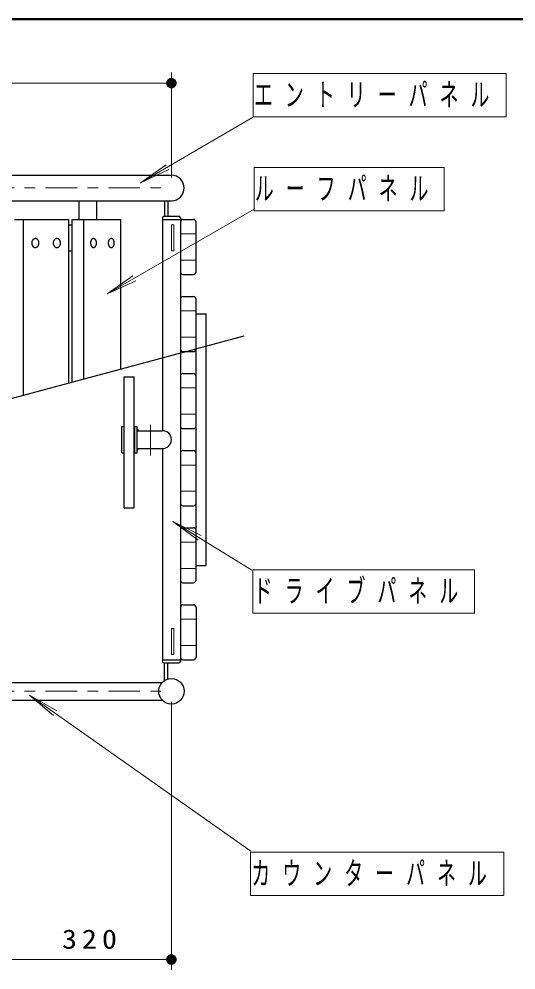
# Model space of a CAD drawing. Units: millimetres on the paper, scale 1:20. Extents: x -365 to 0, y -5 to 257.
# Drawn here: x -290.5 to -243.1, y 166.3 to 257 of the extents above; entities that cross this region are included whole.
import ezdxf

# ---------------------------------------------------------------- set-up
doc = ezdxf.new("R2010")
doc.units = ezdxf.units.MM
doc.linetypes.add('USER1', pattern=[4.5, 2.5, -2])
doc.linetypes.add('USER2', pattern=[6, 3, -1, 1, -1])
doc.layers.add('LY_1', color=7, linetype='Continuous', lineweight=25)
doc.styles.add('ＭＳ ゴシック', font='')
doc.styles.get('ＭＳ ゴシック').set_extended_font_data('MS Gothic')

# ---------------------------------------------------------------- blocks, each defined once
blk = doc.blocks.new('filled_dot')
at = {"color": 0, "linetype": 'Continuous', "lineweight": -2, "const_width": 1.25}
blk.add_lwpolyline([(-0.625, 0, 1), (0.625, 0, 1)], format="xyb", close=True, dxfattribs=at)

msp = doc.modelspace()

# ---------------------------------------------------------------- linework, layer by layer
at = {"layer": 'LY_1', "lineweight": 50}
msp.add_line((0, 257), (-365, 257), dxfattribs=at)
at = {"layer": 'LY_1', "lineweight": 13}
for p, q in [((-276.005, 241.884), (-276.005, 251.884)), ((-268.206, 251.802), (-268.206, 247.662)), ((-244.066, 251.802), (-268.206, 251.802)), ((-244.066, 247.662), (-244.066, 251.802)), ((-336.005, 250.884), (-276.005, 250.884)), ((-278.968, 241.362), (-268.115, 247.692)), ((-268.206, 247.662), (-244.066, 247.662)), ((-278.968, 241.362), (-276.519, 243.093)), ((-278.968, 241.362), (-276.255, 242.642)), ((-268.116, 242.848), (-268.116, 238.708)), ((-249.976, 242.848), (-268.116, 242.848)), ((-249.976, 238.708), (-249.976, 242.848)), ((-282.137, 230.776), (-268.115, 238.85)), ((-268.116, 238.708), (-249.976, 238.708)), ((-282.137, 230.776), (-279.677, 232.494)), ((-282.137, 230.776), (-279.416, 232.041)), ((-275.864, 209.085), (-273.461, 207.29)), ((-275.864, 209.085), (-273.185, 207.735)), ((-275.864, 209.085), (-268.335, 204.424)), ((-268.23, 204.468), (-268.23, 200.328)), ((-247.09, 204.468), (-268.23, 204.468)), ((-247.09, 200.328), (-247.09, 204.468)), ((-268.23, 200.328), (-247.09, 200.328)), ((-289.534, 192.523), (-287.244, 190.585)), ((-289.534, 192.523), (-286.942, 191.012)), ((-289.534, 192.523), (-268.43, 177.621)), ((-276.005, 191.884), (-276.005, 166.302)), ((-268.449, 177.532), (-268.449, 173.392)), ((-244.309, 177.532), (-268.449, 177.532)), ((-244.309, 173.392), (-244.309, 177.532)), ((-268.449, 173.392), (-244.309, 173.392)), ((-276.005, 167.302), (-292.005, 167.302))]:
    msp.add_line(p, q, dxfattribs=at)
at = {"layer": 'LY_1'}
for p, q in [((-336.005, 242.099), (-276.005, 242.099)), ((-336.005, 239.669), (-276.005, 239.669)), ((-284.807, 237.884), (-284.807, 239.669)), ((-283.134, 237.884), (-283.134, 239.669)), ((-276.655, 239.669), (-276.655, 238.184)), ((-276.355, 239.669), (-276.355, 238.184)), ((-290.97, 237.884), (-285.799, 237.884)), ((-290.117, 221.141), (-290.117, 237.884)), ((-285.799, 222.298), (-285.799, 237.884)), ((-285.469, 222.386), (-285.469, 237.884)), ((-285.469, 237.884), (-280.819, 237.884)), ((-284.362, 222.683), (-284.362, 237.884)), ((-280.819, 223.632), (-280.819, 237.884)), ((-276.855, 238.034), (-276.855, 217.734)), ((-276.855, 237.884), (-275.155, 237.884)), ((-276.705, 238.184), (-275.305, 238.184)), ((-275.155, 238.034), (-275.155, 195.734)), ((-274.905, 237.884), (-273.905, 237.884)), ((-273.655, 232.884), (-273.655, 237.634)), ((-285.799, 237.384), (-285.469, 237.384)), ((-285.799, 234.884), (-285.469, 234.884)), ((-274.905, 232.634), (-273.905, 232.634)), ((-274.905, 230.534), (-273.905, 230.534)), ((-273.655, 203.484), (-273.655, 230.284)), ((-273.655, 228.884), (-272.705, 228.884)), ((-272.705, 204.884), (-272.705, 228.884)), ((-342.411, 207.129), (-269.069, 226.781)), ((-274.905, 225.284), (-273.905, 225.284)), ((-274.905, 223.184), (-273.905, 223.184)), ((-280.505, 222.884), (-279.555, 222.884)), ((-280.505, 210.384), (-280.505, 222.884)), ((-279.555, 210.384), (-279.555, 222.884)), ((-280.73, 215.634), (-280.73, 218.134)), ((-280.73, 218.134), (-280.505, 218.134)), ((-279.505, 215.634), (-279.505, 218.134)), ((-279.505, 218.134), (-279.28, 218.134)), ((-279.28, 215.634), (-279.28, 218.134)), ((-279.13, 217.734), (-279.28, 217.884)), ((-279.28, 217.734), (-276.855, 217.734)), ((-274.905, 217.934), (-273.905, 217.934)), ((-279.13, 216.034), (-279.28, 215.884)), ((-279.28, 216.034), (-276.855, 216.034)), ((-276.855, 216.034), (-276.855, 195.734)), ((-280.73, 215.634), (-280.505, 215.634)), ((-279.505, 215.634), (-279.28, 215.634)), ((-274.905, 215.834), (-273.905, 215.834)), ((-274.905, 210.584), (-273.905, 210.584)), ((-280.505, 210.384), (-279.555, 210.384)), ((-274.905, 208.484), (-273.905, 208.484)), ((-273.655, 204.884), (-272.705, 204.884)), ((-274.905, 203.234), (-273.905, 203.234)), ((-274.905, 201.134), (-273.905, 201.134)), ((-273.655, 200.884), (-273.655, 196.134)), ((-276.855, 195.884), (-275.155, 195.884)), ((-276.705, 195.584), (-275.305, 195.584)), ((-276.655, 193.91), (-276.655, 195.584)), ((-276.355, 194.047), (-276.355, 195.584)), ((-274.905, 195.884), (-273.905, 195.884)), ((-335.137, 193.734), (-276.873, 193.734)), ((-335.137, 192.034), (-276.873, 192.034))]:
    msp.add_line(p, q, dxfattribs=at)
at = {"layer": 'LY_1', "linetype": 'USER2', "lineweight": 13}
for p, q in [((-336.005, 240.884), (-276.005, 240.884)), ((-275.155, 236.509), (-273.655, 236.509)), ((-275.155, 234.009), (-273.655, 234.009)), ((-275.155, 229.159), (-273.655, 229.159)), ((-275.155, 226.659), (-273.655, 226.659)), ((-275.155, 221.809), (-273.655, 221.809)), ((-275.155, 219.309), (-273.655, 219.309)), ((-278.005, 215.371), (-278.005, 218.311)), ((-279.555, 217.564), (-279.505, 217.564)), ((-279.555, 216.204), (-279.505, 216.204)), ((-275.155, 214.459), (-273.655, 214.459)), ((-275.155, 211.959), (-273.655, 211.959)), ((-275.155, 207.109), (-273.655, 207.109)), ((-275.155, 204.609), (-273.655, 204.609)), ((-275.155, 199.759), (-273.655, 199.759)), ((-275.155, 197.259), (-273.655, 197.259)), ((-336.005, 192.884), (-276.005, 192.884))]:
    msp.add_line(p, q, dxfattribs=at)
at = {"layer": 'LY_1', "linetype": 'USER1', "lineweight": 13}
for p, q in [((-276.005, 237.384), (-276.005, 234.884)), ((-276.005, 237.384), (-275.78, 237.384)), ((-275.78, 237.384), (-275.78, 234.884)), ((-276.005, 234.884), (-275.78, 234.884)), ((-276.005, 198.884), (-275.78, 198.884)), ((-276.005, 196.384), (-276.005, 198.884)), ((-275.78, 196.384), (-275.78, 198.884)), ((-276.005, 196.384), (-275.78, 196.384))]:
    msp.add_line(p, q, dxfattribs=at)
at = {"layer": 'LY_1'}
for points in [[(-288.986, 236.059), (-289.017, 236.057), (-289.047, 236.052), (-289.076, 236.044), (-289.105, 236.033), (-289.133, 236.019), (-289.16, 236.002), (-289.186, 235.982), (-289.21, 235.959), (-289.232, 235.934), (-289.253, 235.907), (-289.271, 235.877), (-289.288, 235.846), (-289.302, 235.813), (-289.313, 235.779), (-289.322, 235.744), (-289.329, 235.708), (-289.333, 235.671), (-289.334, 235.634), (-289.333, 235.597), (-289.329, 235.56), (-289.322, 235.524), (-289.313, 235.488), (-289.302, 235.454), (-289.288, 235.421), (-289.271, 235.39), (-289.253, 235.361), (-289.232, 235.333), (-289.21, 235.308), (-289.186, 235.286), (-289.16, 235.266), (-289.133, 235.249), (-289.105, 235.234), (-289.076, 235.223), (-289.047, 235.215), (-289.017, 235.21), (-288.986, 235.209), (-288.956, 235.21), (-288.926, 235.215), (-288.896, 235.223), (-288.867, 235.234), (-288.839, 235.249), (-288.812, 235.266), (-288.787, 235.286), (-288.762, 235.308), (-288.74, 235.333), (-288.72, 235.361), (-288.701, 235.39), (-288.685, 235.421), (-288.671, 235.454), (-288.659, 235.488), (-288.65, 235.524), (-288.643, 235.56), (-288.639, 235.597), (-288.638, 235.634), (-288.639, 235.671), (-288.643, 235.708), (-288.65, 235.744), (-288.659, 235.779), (-288.671, 235.813), (-288.685, 235.846), (-288.701, 235.877), (-288.72, 235.907), (-288.74, 235.934), (-288.762, 235.959), (-288.787, 235.982), (-288.812, 236.002), (-288.839, 236.019), (-288.867, 236.033), (-288.896, 236.044), (-288.926, 236.052), (-288.956, 236.057)], [(-286.93, 236.059), (-286.96, 236.057), (-286.991, 236.052), (-287.02, 236.044), (-287.049, 236.033), (-287.077, 236.019), (-287.104, 236.002), (-287.13, 235.982), (-287.154, 235.959), (-287.176, 235.934), (-287.197, 235.907), (-287.215, 235.877), (-287.232, 235.846), (-287.246, 235.813), (-287.257, 235.779), (-287.266, 235.744), (-287.273, 235.708), (-287.277, 235.671), (-287.278, 235.634), (-287.277, 235.597), (-287.273, 235.56), (-287.266, 235.524), (-287.257, 235.488), (-287.246, 235.454), (-287.232, 235.421), (-287.215, 235.39), (-287.197, 235.361), (-287.176, 235.333), (-287.154, 235.308), (-287.13, 235.286), (-287.104, 235.266), (-287.077, 235.249), (-287.049, 235.234), (-287.02, 235.223), (-286.991, 235.215), (-286.96, 235.21), (-286.93, 235.209), (-286.9, 235.21), (-286.87, 235.215), (-286.84, 235.223), (-286.811, 235.234), (-286.783, 235.249), (-286.756, 235.266), (-286.73, 235.286), (-286.706, 235.308), (-286.684, 235.333), (-286.663, 235.361), (-286.645, 235.39), (-286.629, 235.421), (-286.615, 235.454), (-286.603, 235.488), (-286.594, 235.524), (-286.587, 235.56), (-286.583, 235.597), (-286.582, 235.634), (-286.583, 235.671), (-286.587, 235.708), (-286.594, 235.744), (-286.603, 235.779), (-286.615, 235.813), (-286.629, 235.846), (-286.645, 235.877), (-286.663, 235.907), (-286.684, 235.934), (-286.706, 235.959), (-286.73, 235.982), (-286.756, 236.002), (-286.783, 236.019), (-286.811, 236.033), (-286.84, 236.044), (-286.87, 236.052), (-286.9, 236.057)], [(-283.434, 236.059), (-283.459, 236.057), (-283.483, 236.052), (-283.507, 236.044), (-283.531, 236.033), (-283.554, 236.019), (-283.576, 236.002), (-283.597, 235.982), (-283.617, 235.959), (-283.635, 235.934), (-283.652, 235.907), (-283.667, 235.877), (-283.68, 235.846), (-283.692, 235.813), (-283.701, 235.779), (-283.709, 235.744), (-283.714, 235.708), (-283.717, 235.671), (-283.718, 235.634), (-283.717, 235.597), (-283.714, 235.56), (-283.709, 235.524), (-283.701, 235.488), (-283.692, 235.454), (-283.68, 235.421), (-283.667, 235.39), (-283.652, 235.361), (-283.635, 235.333), (-283.617, 235.308), (-283.597, 235.286), (-283.576, 235.266), (-283.554, 235.249), (-283.531, 235.234), (-283.507, 235.223), (-283.483, 235.215), (-283.459, 235.21), (-283.434, 235.209), (-283.409, 235.21), (-283.384, 235.215), (-283.36, 235.223), (-283.337, 235.234), (-283.314, 235.249), (-283.292, 235.266), (-283.271, 235.286), (-283.251, 235.308), (-283.233, 235.333), (-283.216, 235.361), (-283.201, 235.39), (-283.188, 235.421), (-283.176, 235.454), (-283.167, 235.488), (-283.159, 235.524), (-283.154, 235.56), (-283.151, 235.597), (-283.149, 235.634), (-283.151, 235.671), (-283.154, 235.708), (-283.159, 235.744), (-283.167, 235.779), (-283.176, 235.813), (-283.188, 235.846), (-283.201, 235.877), (-283.216, 235.907), (-283.233, 235.934), (-283.251, 235.959), (-283.271, 235.982), (-283.292, 236.002), (-283.314, 236.019), (-283.337, 236.033), (-283.36, 236.044), (-283.384, 236.052), (-283.409, 236.057)], [(-281.747, 236.059), (-281.772, 236.057), (-281.796, 236.052), (-281.821, 236.044), (-281.844, 236.033), (-281.867, 236.019), (-281.889, 236.002), (-281.91, 235.982), (-281.93, 235.959), (-281.948, 235.934), (-281.965, 235.907), (-281.98, 235.877), (-281.993, 235.846), (-282.005, 235.813), (-282.014, 235.779), (-282.022, 235.744), (-282.027, 235.708), (-282.03, 235.671), (-282.031, 235.634), (-282.03, 235.597), (-282.027, 235.56), (-282.022, 235.524), (-282.014, 235.488), (-282.005, 235.454), (-281.993, 235.421), (-281.98, 235.39), (-281.965, 235.361), (-281.948, 235.333), (-281.93, 235.308), (-281.91, 235.286), (-281.889, 235.266), (-281.867, 235.249), (-281.844, 235.234), (-281.821, 235.223), (-281.796, 235.215), (-281.772, 235.21), (-281.747, 235.209), (-281.722, 235.21), (-281.698, 235.215), (-281.673, 235.223), (-281.65, 235.234), (-281.627, 235.249), (-281.605, 235.266), (-281.584, 235.286), (-281.564, 235.308), (-281.546, 235.333), (-281.529, 235.361), (-281.514, 235.39), (-281.501, 235.421), (-281.489, 235.454), (-281.48, 235.488), (-281.472, 235.524), (-281.467, 235.56), (-281.464, 235.597), (-281.463, 235.634), (-281.464, 235.671), (-281.467, 235.708), (-281.472, 235.744), (-281.48, 235.779), (-281.489, 235.813), (-281.501, 235.846), (-281.514, 235.877), (-281.529, 235.907), (-281.546, 235.934), (-281.564, 235.959), (-281.584, 235.982), (-281.605, 236.002), (-281.627, 236.019), (-281.65, 236.033), (-281.673, 236.044), (-281.698, 236.052), (-281.722, 236.057)]]:
    msp.add_lwpolyline(points, close=True, dxfattribs=at)
msp.add_circle((-276.005, 192.884), 1.215, dxfattribs=at)
for centre, radius, start, end in [((-276.005, 240.884), 1.215, 270, 90), ((-276.705, 238.034), 0.15, 90, 180), ((-275.305, 238.034), 0.15, 0, 90), ((-274.905, 237.634), 0.25, 90, 180), ((-273.905, 237.634), 0.25, 0, 90), ((-274.905, 232.884), 0.25, 180, 270), ((-273.905, 232.884), 0.25, 270, 0), ((-274.905, 230.284), 0.25, 90, 180), ((-273.905, 230.284), 0.25, 0, 90), ((-274.905, 225.534), 0.25, 180, 270), ((-273.905, 225.534), 0.25, 270, 0), ((-274.905, 222.934), 0.25, 90, 180), ((-273.905, 222.934), 0.25, 0, 90), ((-276.855, 216.884), 0.85, 270, 90), ((-274.905, 218.184), 0.25, 180, 270), ((-273.905, 218.184), 0.25, 270, 0), ((-274.905, 215.584), 0.25, 90, 180), ((-273.905, 215.584), 0.25, 0, 90), ((-274.905, 210.834), 0.25, 180, 270), ((-273.905, 210.834), 0.25, 270, 0), ((-274.905, 208.234), 0.25, 90, 180), ((-273.905, 208.234), 0.25, 0, 90), ((-274.905, 203.484), 0.25, 180, 270), ((-273.905, 203.484), 0.25, 270, 0), ((-274.905, 200.884), 0.25, 90, 180), ((-273.905, 200.884), 0.25, 0, 90), ((-274.905, 196.134), 0.25, 180, 270), ((-273.905, 196.134), 0.25, 270, 0), ((-276.705, 195.734), 0.15, 180, 270), ((-275.305, 195.734), 0.15, 270, 0)]:
    msp.add_arc(centre, radius, start, end, dxfattribs=at)

# ---------------------------------------------------------------- block references
at = {"layer": 'LY_1', "lineweight": 13, "xscale": 0.4, "yscale": 0.4, "rotation": 180}
for p in [(-276.005, 250.884), (-276.005, 167.302)]:
    msp.add_blockref('filled_dot', p, dxfattribs=at)

# ---------------------------------------------------------------- texts
at = {"layer": 'LY_1', "style": 'ＭＳ ゴシック'}
for s, insert, char_height, attachment_point in [('\\T1.64;\\W0.6;エントリーパネル', (-268.136, 249.732), 2.199, 4), ('\\T1.64;\\W0.6;ルーフパネル', (-268.046, 240.778), 2.199, 4), ('\\T1.64;\\W0.6;ドライブパネル', (-268.16, 202.398), 2.199, 4), ('\\T1.64;\\W0.6;カウンターパネル', (-268.379, 175.462), 2.199, 4), ('\\T1.33;\\W1.15;320', (-283.589, 168.302), 1.833, 8)]:
    msp.add_mtext(s, dxfattribs=dict(at, insert=insert, char_height=char_height, attachment_point=attachment_point))

doc.saveas('drawing.dxf')
